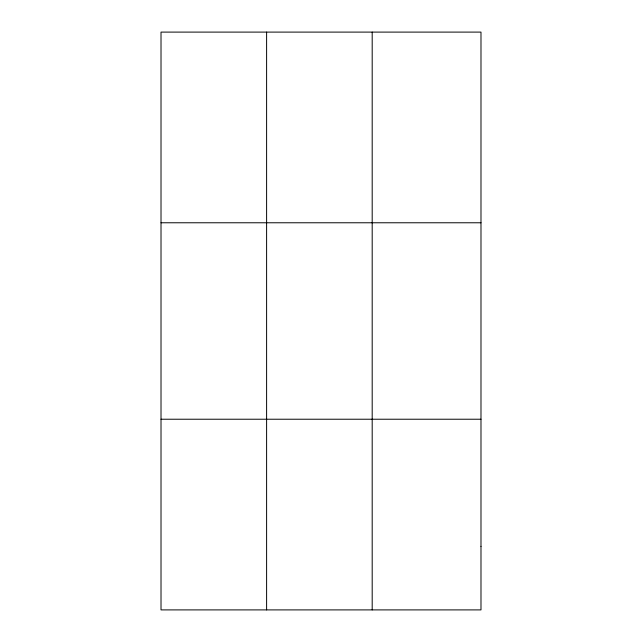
<?xml version="1.0" encoding="UTF-8"?>
<svg xmlns="http://www.w3.org/2000/svg" width="642" height="642" viewBox="0 0 642 642"><rect width="100%" height="100%" fill="white"/><g stroke="black" fill="none" stroke-linecap="round" stroke-linejoin="round"><path stroke-width="0.96" d="M266.607 32.1L266.607 609.9M372.191 32.1L372.191 609.9M161.014 222.774L480.986 222.774M161.014 419.226L480.986 419.226M480.986 546.342L480.986 609.9L161.014 609.9L161.014 32.1L480.986 32.1L480.986 546.342"/></g></svg>
